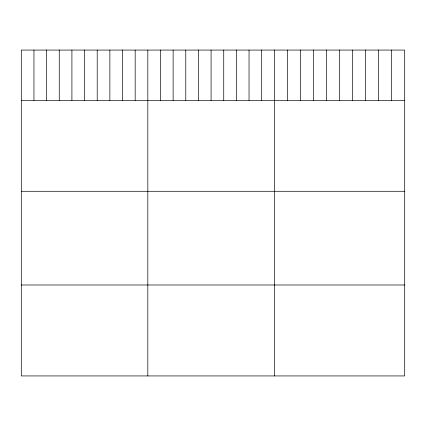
<?xml version="1.0" encoding="UTF-8"?>
<svg xmlns="http://www.w3.org/2000/svg" width="426" height="426" viewBox="0 0 426 426"><rect width="100%" height="100%" fill="white"/><g stroke="black" fill="none" stroke-linecap="round" stroke-linejoin="round"><path stroke-width="0.64" d="M404.7 100.344L404.7 375.934L21.3 375.934L21.3 50.066L404.7 50.066L404.7 100.344L21.3 100.344M21.3 191.29L404.7 191.29M21.3 284.989L404.7 284.989M391.664 50.066L391.664 100.344M378.629 50.066L378.629 100.344M365.593 50.066L365.593 100.344M352.558 50.066L352.558 100.344M339.522 50.066L339.522 100.344M326.486 50.066L326.486 100.344M313.451 50.066L313.451 100.344M300.415 50.066L300.415 100.344M287.38 50.066L287.38 100.344M274.344 50.066L274.344 375.934M261.692 50.066L261.692 100.344M249.04 50.066L249.04 100.344M236.387 50.066L236.387 100.344M223.735 50.066L223.735 100.344M211.083 50.066L211.083 100.344M198.431 50.066L198.431 100.344M185.779 50.066L185.779 100.344M173.126 50.066L173.126 100.344M160.474 50.066L160.474 100.344M147.822 50.066L147.822 375.934M135.17 50.066L135.17 100.344M122.518 50.066L122.518 100.344M109.865 50.066L109.865 100.344M97.213 50.066L97.213 100.344M84.561 50.066L84.561 100.344M71.909 50.066L71.909 100.344M59.257 50.066L59.257 100.344M46.604 50.066L46.604 100.344M33.952 50.066L33.952 100.344"/></g></svg>
